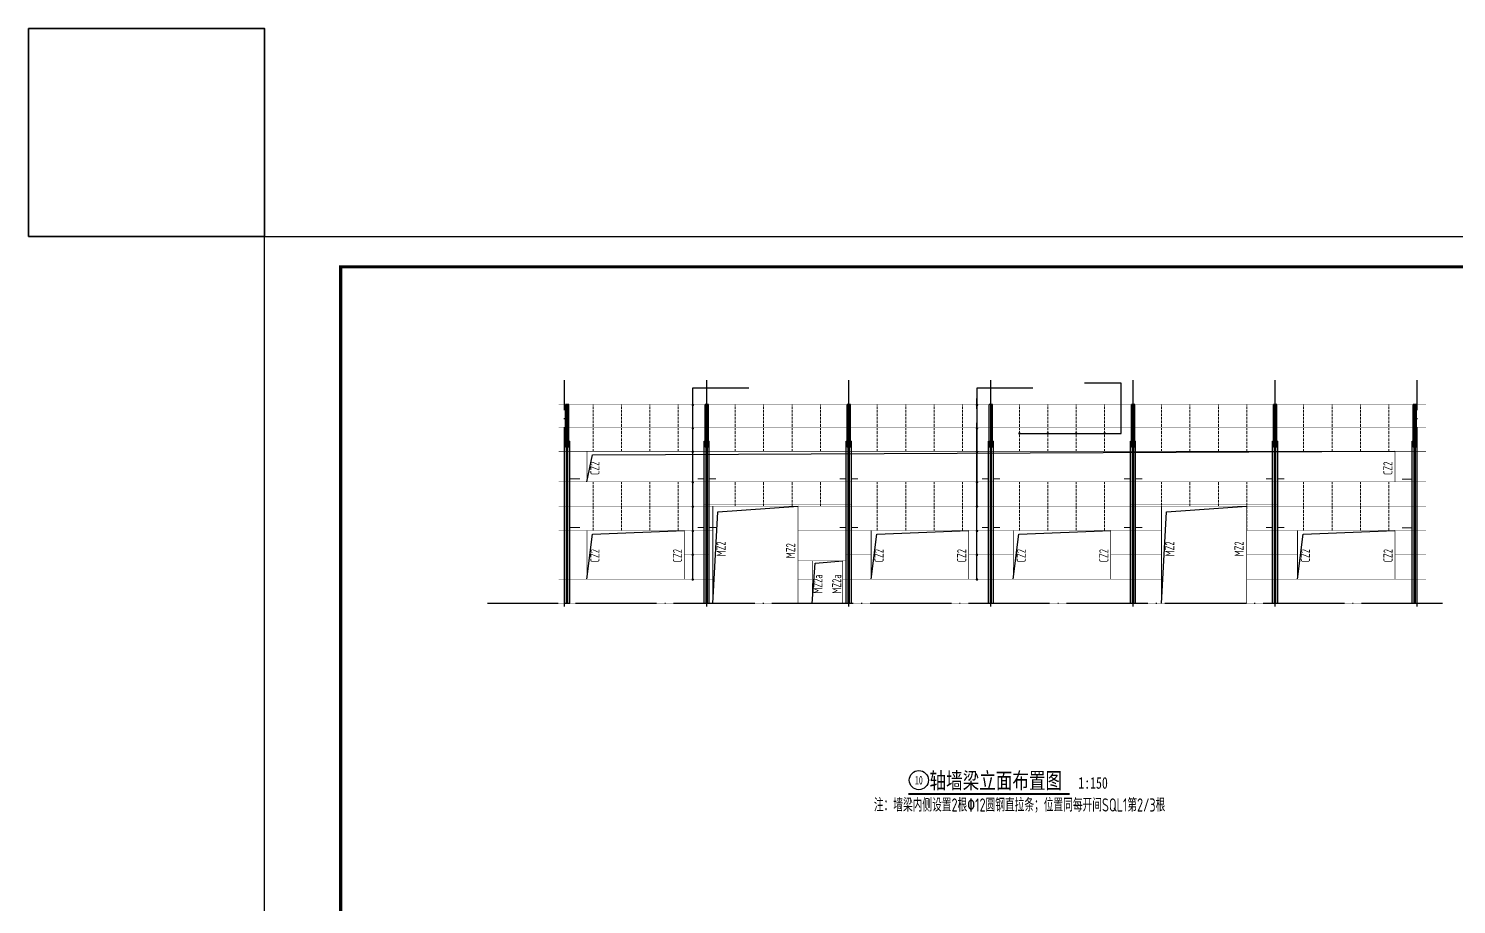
# Model space of a CAD drawing. Extents: x 492302 to 683319, y -252071 to 755100.
# Drawn here: x 492302 to 562635, y 21475 to 64610 of the extents above; entities that cross this region are included whole.
import ezdxf
from ezdxf.enums import TextEntityAlignment as Align

# ---------------------------------------------------------------- set-up
doc = ezdxf.new("R2010")
doc.units = 0
doc.header["$LTSCALE"] = 1000
doc.header["$MEASUREMENT"] = 0
doc.linetypes.add('DASH', pattern=[0.35, 0.25, -0.1])
doc.linetypes.add('DOTE', pattern=[2.42, 2, -0.2, 0.02, -0.2])
doc.layers.add('10', color=7, linetype='Continuous', lineweight=35)
doc.layers.add('竖墙梁', color=6, linetype='Continuous', lineweight=18)
for name, color, linetype in [('1001', 3, 'Continuous'), ('2D_ROOF', 150, 'Continuous'), ('3T_WOOD', 21, 'Continuous'), ('DIM_LEAD', 171, 'Continuous'), ('DIM_SYMB', 171, 'Continuous'), ('DOTE', 14, 'DOTE'), ('LS', 2, 'Continuous'), ('PUB_TEXT', 7, 'Continuous'), ('TK', 4, 'Continuous'), ('屋面隅撑', 7, 'Continuous'), ('钢梁', 4, 'Continuous')]:
    doc.layers.add(name, color=color, linetype=linetype)
doc.styles.add('PkpmHz', font='Pkpmeng', dxfattribs={"width": 0.7, "bigfont": 'hztxt'})
doc.styles.add('TK-LG-B', font='', dxfattribs={"width": 0.75})
doc.styles.add('TSSD_REIN', font='tssdeng.shx', dxfattribs={"width": 0.7, "bigfont": 'tssdchn.shx'})
doc.styles.get('TK-LG-B').set_extended_font_data('SimSun')

# ---------------------------------------------------------------- blocks, each defined once
blk = doc.blocks.new('GeYuanFrame_57081753', base_point=(20.09, 4.53))
at = {"layer": 'TK'}
blk.add_lwpolyline([(20.09, 4.53), (20.09, 598.53), (861.09, 598.53), (861.09, 4.53)], close=True, dxfattribs=at)
at = {"layer": 'TK', "const_width": 1}
blk.add_lwpolyline([(45.09, 588.53), (851.09, 588.53), (851.09, 14.53), (45.09, 14.53)], close=True, dxfattribs=at)
blk = doc.blocks.new('Q231Q313213213')
at = {"layer": '钢梁'}
for p, q in [((5892290, 112809), (5892290, 114909)), ((5892457, 114909), (5892290, 114909)), ((5892360, 112809), (5892360, 114909)), ((5892387, 112809), (5892387, 114909)), ((5892457, 112809), (5892457, 114909)), ((5892248, 105109), (5892248, 113109)), ((5892248, 113109), (5892498, 113109)), ((5892457, 112809), (5892290, 112809)), ((5892343, 105109), (5892343, 113109)), ((5892403, 105109), (5892403, 113109)), ((5892498, 105109), (5892498, 113109)), ((5892498, 105109), (5892248, 105109)), ((5892498, 105109), (5892248, 105109))]:
    blk.add_line(p, q, dxfattribs=at)
blk = doc.blocks.new('AW34Q32131')
at = {"layer": 'DIM_LEAD'}
for p, q in [((388158, -17215), (388161, -8643)), ((388158, -18052), (388161, -8643)), ((388159, -13279), (388161, -8643)), ((388160, -12079), (388161, -8643)), ((388160, -9679), (388161, -8643)), ((388161, -14479), (388161, -8643)), ((388161, -10879), (388161, -8643)), ((388161, -8643), (390916, -8643))]:
    blk.add_line(p, q, dxfattribs=at)
at = {"layer": 'DIM_LEAD', "const_width": 60}
for points in [[(388161, -9522, 1), (388161, -9462, 1)], [(388161, -10672, 1), (388161, -10612, 1)], [(388161, -11822, 1), (388161, -11762, 1)], [(388161, -13322, 1), (388161, -13262, 1)], [(388161, -14522, 1), (388161, -14462, 1)], [(388161, -15722, 1), (388161, -15662, 1)], [(388158, -16894, 1), (388158, -16834, 1)], [(388158, -18112, 1), (388158, -18052, 1)]]:
    blk.add_lwpolyline(points, format="xyb", close=True, dxfattribs=at)

msp = doc.modelspace()

# ---------------------------------------------------------------- linework, layer by layer
at = {"color": 2, "const_width": 20}
for points in [[(518418.8, 46090.8), (561133.5, 46090.8)], [(518418.8, 44940.8), (561133.5, 44940.8)], [(518418.8, 43790.8), (561133.5, 43790.8)], [(518418.8, 42290.8), (561133.5, 42290.8)], [(518418.8, 41090.8), (561133.5, 41090.8)], [(525582.2, 41190.8), (532832.2, 41190.8)], [(546582.2, 41190.8), (553832.2, 41190.8)], [(518418.8, 39890.8), (526007.2, 39890.8)], [(530207.2, 39890.8), (548107.2, 39890.8)], [(552307.2, 39890.8), (561133.5, 39890.8)], [(524607.2, 38690.8), (525832.2, 38690.8)], [(532582.2, 38690.8), (533807.2, 38690.8)], [(538607.2, 38690.8), (540807.2, 38690.8)], [(545607.2, 38690.8), (548107.2, 38690.8)], [(552307.2, 38690.8), (554807.2, 38690.8)], [(559607.2, 38690.8), (561133.5, 38690.8)], [(530207.2, 38390.8), (532582.2, 38390.8)], [(518418.8, 37490.8), (526007.2, 37490.8)], [(530207.2, 37490.8), (530907.2, 37490.8)], [(532407.2, 37490.8), (548107.2, 37490.8)], [(552307.2, 37490.8), (561133.5, 37490.8)], [(518117.4, 36290.8), (561133.5, 36290.8)]]:
    msp.add_lwpolyline(points, dxfattribs=at)
at = {"layer": '10', "color": 1}
msp.add_lwpolyline([(492301.8, 54369.8), (503924.3, 54369.8), (503924.3, 64609.7), (492301.8, 64609.7)], close=True, dxfattribs=at)
at = {"layer": '1001', "const_width": 35}
for points in [[(519807.2, 42290.8), (519807.2, 43790.8)], [(559607.2, 42290.8), (559607.2, 43790.8)], [(526007.2, 36290.8), (526007.2, 41090.8)], [(530207.2, 36290.8), (530207.2, 41090.8)], [(548107.2, 36290.8), (548107.2, 41090.8)], [(552307.2, 36290.8), (552307.2, 41090.8)], [(519807.2, 37490.8), (519807.2, 39890.8)], [(524607.2, 37490.8), (524607.2, 39890.8)], [(533807.2, 37490.8), (533807.2, 39890.8)], [(538607.2, 37490.8), (538607.2, 39890.8)], [(540807.2, 37490.8), (540807.2, 39890.8)], [(545607.2, 37490.8), (545607.2, 39890.8)], [(554807.2, 37490.8), (554807.2, 39890.8)], [(559607.2, 37490.8), (559607.2, 39890.8)], [(530907.2, 36290.8), (530907.2, 38390.8)], [(532407.2, 36290.8), (532407.2, 38390.8)]]:
    msp.add_lwpolyline(points, dxfattribs=at)
at = {"layer": '2D_ROOF'}
for points in [[(526007.2, 36290.8), (526261.5, 40818), (530207.2, 41090.8)], [(548107.2, 36290.8), (548361.5, 40818), (552307.2, 41090.8)]]:
    msp.add_lwpolyline(points, dxfattribs=at)
at = {"layer": '3T_WOOD', "color": 1}
for points in [[(519807.2, 42290.8), (520087.2, 43615.1), (559607.2, 43790.8)], [(519807.2, 37490.8), (520087.2, 39715.1), (524607.2, 39890.8)], [(533807.2, 37490.8), (534087.2, 39715.1), (538607.2, 39890.8)], [(540807.2, 37490.8), (541087.2, 39715.1), (545607.2, 39890.8)], [(554807.2, 37490.8), (555087.2, 39715.1), (559607.2, 39890.8)], [(530907.2, 36290.8), (531044.8, 38283.5), (532407.2, 38390.8)]]:
    msp.add_lwpolyline(points, dxfattribs=at)
at = {"layer": 'DIM_LEAD'}
for p, q in [((546121.4, 47151.9), (544310.9, 47151.9)), ((546121.4, 44674.4), (546121.4, 47151.9)), ((541107.2, 44674.4), (546121.4, 44674.4))]:
    msp.add_line(p, q, dxfattribs=at)
at = {"layer": 'DIM_LEAD', "const_width": 60}
for points in [[(541077.2, 44674.4, 1), (541137.2, 44674.4, 1)], [(542477.2, 44674.4, 1), (542537.2, 44674.4, 1)], [(543877.2, 44674.4, 1), (543937.2, 44674.4, 1)], [(545277.2, 44674.4, 1), (545337.2, 44674.4, 1)]]:
    msp.add_lwpolyline(points, format="xyb", close=True, dxfattribs=at)
at = {"layer": 'DIM_SYMB', "const_width": 105}
msp.add_lwpolyline([(535631.7, 26913.4), (543590.4, 26913.4)], dxfattribs=at)
at = {"layer": 'DOTE', "ltscale": 2}
for p, q in [((518707.2, 36140.8), (518707.2, 47290.8)), ((525707.2, 36140.8), (525707.2, 47290.8)), ((532707.2, 36140.8), (532707.2, 47290.8)), ((539707.2, 36140.8), (539707.2, 47290.8)), ((546707.2, 36140.8), (546707.2, 47290.8)), ((553707.2, 36140.8), (553707.2, 47290.8)), ((560707.2, 36140.8), (560707.2, 47290.8)), ((561956, 36290.8), (514901, 36290.8))]:
    msp.add_line(p, q, dxfattribs=at)
at = {"layer": 'PUB_TEXT'}
msp.add_circle((536156.7, 27595.9), 472.5, dxfattribs=at)
at = {"layer": '屋面隅撑', "color": 4, "const_width": 50}
for points in [[(519463.3, 42440.3), (518957.2, 42440.3)], [(525582.2, 42440.3), (525257.8, 42440.3)], [(526156.7, 42440.3), (525832.2, 42440.3)], [(532582.2, 42440.3), (532257.8, 42440.3)], [(533156.7, 42440.3), (532832.2, 42440.3)], [(539582.2, 42440.3), (539257.8, 42440.3)], [(540156.7, 42440.3), (539832.2, 42440.3)], [(546582.2, 42440.3), (546257.8, 42440.3)], [(547156.7, 42440.3), (546832.2, 42440.3)], [(553582.2, 42440.3), (553257.8, 42440.3)], [(554156.7, 42440.3), (553832.2, 42440.3)], [(560457.2, 42426.5), (559951.2, 42426.5)], [(519463.3, 40040.3), (518957.2, 40040.3)], [(525582.2, 40040.3), (525257.8, 40040.3)], [(526156.7, 40040.3), (525832.2, 40040.3)], [(532582.2, 40040.3), (532257.8, 40040.3)], [(533156.7, 40040.3), (532832.2, 40040.3)], [(539582.2, 40040.3), (539257.8, 40040.3)], [(540156.7, 40040.3), (539832.2, 40040.3)], [(546582.2, 40040.3), (546257.8, 40040.3)], [(547156.7, 40040.3), (546832.2, 40040.3)], [(553582.2, 40040.3), (553257.8, 40040.3)], [(554156.7, 40040.3), (553832.2, 40040.3)], [(560457.2, 40026.5), (559951.2, 40026.5)]]:
    msp.add_lwpolyline(points, dxfattribs=at)
at = {"layer": '竖墙梁', "linetype": 'DASH', "ltscale": 0.5}
for points in [[(520107.2, 43779.1), (520107.2, 46090.8)], [(521507.2, 43779.1), (521507.2, 46090.8)], [(522907.2, 43779.1), (522907.2, 46090.8)], [(524307.2, 43779.1), (524307.2, 46090.8)], [(527107.2, 43779.1), (527107.2, 46090.8)], [(528507.2, 43779.1), (528507.2, 46090.8)], [(529907.2, 43779.1), (529907.2, 46090.8)], [(531307.2, 43779.1), (531307.2, 46090.8)], [(534107.2, 43779.1), (534107.2, 46090.8)], [(535507.2, 43779.1), (535507.2, 46090.8)], [(536907.2, 43779.1), (536907.2, 46090.8)], [(538307.2, 43779.1), (538307.2, 46090.8)], [(541107.2, 43779.1), (541107.2, 46090.8)], [(542507.2, 43779.1), (542507.2, 46090.8)], [(543907.2, 43779.1), (543907.2, 46090.8)], [(545307.2, 43779.1), (545307.2, 46090.8)], [(548107.2, 43779.1), (548107.2, 46090.8)], [(549507.2, 43779.1), (549507.2, 46090.8)], [(550907.2, 43779.1), (550907.2, 46090.8)], [(552307.2, 43779.1), (552307.2, 46090.8)], [(555107.2, 43779.1), (555107.2, 46090.8)], [(556507.2, 43779.1), (556507.2, 46090.8)], [(557907.2, 43779.1), (557907.2, 46090.8)], [(559307.2, 43779.1), (559307.2, 46090.8)], [(520107.2, 39890.8), (520107.2, 42290.8)], [(521507.2, 39890.8), (521507.2, 42290.8)], [(522907.2, 39890.8), (522907.2, 42290.8)], [(524307.2, 39890.8), (524307.2, 42290.8)], [(527107.2, 41090.8), (527107.2, 42290.8)], [(528507.2, 41090.8), (528507.2, 42290.8)], [(529907.2, 41090.8), (529907.2, 42290.8)], [(531307.2, 41090.8), (531307.2, 42290.8)], [(534107.2, 39890.8), (534107.2, 42290.8)], [(535507.2, 39890.8), (535507.2, 42290.8)], [(536907.2, 39890.8), (536907.2, 42290.8)], [(538307.2, 39890.8), (538307.2, 42290.8)], [(541107.2, 39890.8), (541107.2, 42290.8)], [(542507.2, 39890.8), (542507.2, 42290.8)], [(543907.2, 39890.8), (543907.2, 42290.8)], [(545307.2, 39890.8), (545307.2, 42290.8)], [(548107.2, 39890.8), (548107.2, 42290.8)], [(549507.2, 41090.8), (549507.2, 42290.8)], [(550907.2, 41090.8), (550907.2, 42290.8)], [(552307.2, 39890.8), (552307.2, 42290.8)], [(555107.2, 39890.8), (555107.2, 42290.8)], [(556507.2, 39890.8), (556507.2, 42290.8)], [(557907.2, 39890.8), (557907.2, 42290.8)], [(559307.2, 39890.8), (559307.2, 42290.8)]]:
    msp.add_lwpolyline(points, dxfattribs=at)

# ---------------------------------------------------------------- block references
at = {"layer": '3T_WOOD', "xscale": 150, "yscale": 150, "zscale": 150}
msp.add_blockref('GeYuanFrame_57081753', (503924.3, -34730.2), dxfattribs=at)
at = {"layer": '3T_WOOD'}
for name, p in [('AW34Q32131', (136859.2, 55560.2)), ('AW34Q32131', (150859.2, 55560.2)), ('Q231Q313213213', (-5373541.3, -68817.8)), ('Q231Q313213213', (-5366666.3, -68817.8)), ('Q231Q313213213', (-5359666.3, -68817.8)), ('Q231Q313213213', (-5352666.3, -68817.8)), ('Q231Q313213213', (-5345666.3, -68817.8)), ('Q231Q313213213', (-5338666.3, -68817.8)), ('Q231Q313213213', (-5331791.3, -68817.8))]:
    msp.add_blockref(name, p, dxfattribs=at)

# ---------------------------------------------------------------- texts
at = {"layer": 'LS', "width": 0.7}
for s, style, p in [('CZ2', 'PkpmHz', (520421.7, 42623.3)), ('CZ2', 'PkpmHz', (559482, 42623.3)), ('CZ2', 'PkpmHz', (520421.7, 38319.4)), ('CZ2', 'PkpmHz', (524491.9, 38319.4)), ('MZ2', 'TSSD_REIN', (526639.5, 38616.6)), ('MZ2', 'TSSD_REIN', (530063.6, 38528.1)), ('CZ2', 'PkpmHz', (534421.7, 38319.4)), ('CZ2', 'PkpmHz', (538491.9, 38319.4)), ('CZ2', 'PkpmHz', (541421.7, 38319.4)), ('CZ2', 'PkpmHz', (545491.9, 38319.4)), ('MZ2', 'TSSD_REIN', (548739.5, 38616.6)), ('MZ2', 'TSSD_REIN', (552151.9, 38616.6)), ('CZ2', 'PkpmHz', (555421.7, 38319.4)), ('CZ2', 'PkpmHz', (559491.9, 38319.4)), ('MZ2a', 'TSSD_REIN', (531409, 36783.3)), ('MZ2a', 'TSSD_REIN', (532333.5, 36783.3))]:
    msp.add_text(s, height=450, rotation=90, dxfattribs=dict(at, style=style)).set_placement(p)
at = {"layer": 'PUB_TEXT', "style": 'TK-LG-B', "width": 0.859821}
msp.add_text('10', height=417.87, dxfattribs=at).set_placement((535965.1, 27387), (536348.3, 27387), align=Align.FIT)
at = {"layer": 'PUB_TEXT', "style": 'TK-LG-B', "width": 0.75}
for s, height, p in [('轴墙梁立面布置图', 797.47, (536681.7, 27175.9)), ('1:150', 569.62, (544010.4, 27175.9))]:
    msp.add_text(s, height=height, dxfattribs=at).set_placement(p)
at = {"layer": 'PUB_TEXT', "color": 7, "style": 'TSSD_REIN', "width": 0.7}
msp.add_text('注：墙梁内侧设置2根\x8212圆钢直拉条；位置同每开间SQL1第2/3根', height=650, dxfattribs=at).set_placement((533942, 25854.3), align=Align.BOTTOM_LEFT)

doc.saveas('drawing.dxf')
